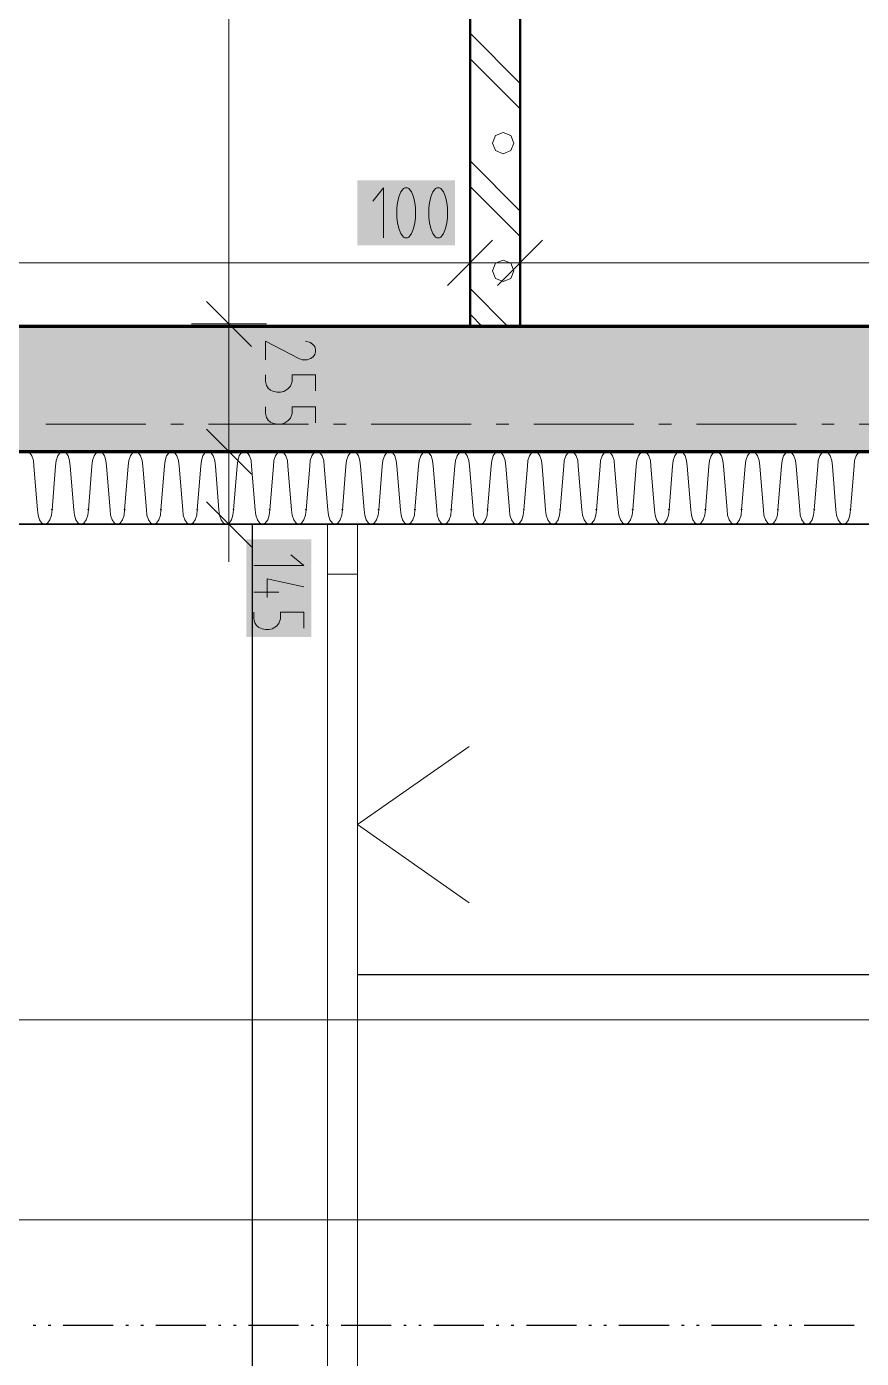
# Model space of a CAD drawing. Header units: millimetres. Extents: x 0 to 594, y 0 to 420.
# Drawn here: x 441.47 to 454.6, y 139.17 to 160.12 of the extents above; entities that cross this region are included whole.
import ezdxf

# ---------------------------------------------------------------- set-up
doc = ezdxf.new("R2010")
doc.units = ezdxf.units.MM
doc.header["$LTSCALE"] = 8
for name, color, linetype in [('PDF_CTU', 7, 'Continuous'), ('PDF_Dokresleni nad rovinou rezu', 7, 'Continuous'), ('PDF_Instalacni prizdivky', 7, 'Continuous'), ('PDF_Koty delkove', 7, 'Continuous'), ('PDF_Obecne 0.15', 7, 'Continuous'), ('PDF_Osy hlavni', 7, 'Continuous'), ('PDF_Steny vnitrni', 7, 'Continuous'), ('PDF_Zamecnicke vyrobky', 7, 'Continuous'), ('PDF_Zatepleni', 7, 'Continuous')]:
    doc.layers.add(name, color=color, linetype=linetype)

msp = doc.modelspace()

# ---------------------------------------------------------------- linework, layer by layer
at = {"layer": 'PDF_CTU', "lineweight": 25}
for points in [[(445.02, 152.291), (445.02, 94.738)], [(468.091, 145.205), (446.673, 145.205)]]:
    msp.add_lwpolyline(points, dxfattribs=at)
at = {"layer": 'PDF_Dokresleni nad rovinou rezu', "lineweight": 25}
for points in [[(441.575, 139.693), (441.614, 139.693)], [(441.811, 139.693), (441.85, 139.693)], [(442.047, 139.693), (442.834, 139.693)], [(443.031, 139.693), (443.071, 139.693)], [(443.268, 139.693), (443.307, 139.693)], [(443.504, 139.693), (444.291, 139.693)], [(444.488, 139.693), (444.527, 139.693)], [(444.724, 139.693), (444.764, 139.693)], [(444.96, 139.693), (445.748, 139.693)], [(445.945, 139.693), (445.984, 139.693)], [(446.181, 139.693), (446.22, 139.693)], [(446.417, 139.693), (447.205, 139.693)], [(447.401, 139.693), (447.441, 139.693)], [(447.638, 139.693), (447.677, 139.693)], [(447.874, 139.693), (448.661, 139.693)], [(448.858, 139.693), (448.897, 139.693)], [(449.094, 139.693), (449.134, 139.693)], [(449.331, 139.693), (450.118, 139.693)], [(450.315, 139.693), (450.354, 139.693)], [(450.551, 139.693), (450.59, 139.693)], [(450.787, 139.693), (451.575, 139.693)], [(451.771, 139.693), (451.811, 139.693)], [(452.008, 139.693), (452.047, 139.693)], [(452.244, 139.693), (453.031, 139.693)], [(453.228, 139.693), (453.268, 139.693)], [(453.464, 139.693), (453.504, 139.693)], [(453.701, 139.693), (454.488, 139.693)]]:
    msp.add_lwpolyline(points, dxfattribs=at)
at = {"layer": 'PDF_Instalacni prizdivky', "lineweight": 50}
msp.add_lwpolyline([(449.232, 171.071), (449.232, 155.402), (448.445, 155.402), (448.445, 171.071)], close=True, dxfattribs=at)
at = {"layer": 'PDF_Instalacni prizdivky', "lineweight": 9}
for points in [[(448.445, 160.012), (449.232, 159.224)], [(448.445, 159.61), (449.232, 158.823)], [(448.445, 158.004), (449.232, 157.217)], [(448.445, 157.602), (449.232, 156.815)], [(448.445, 155.996), (449.039, 155.402)], [(448.445, 155.595), (448.638, 155.402)]]:
    msp.add_lwpolyline(points, dxfattribs=at)
for points in [[(448.967, 158.117), (449.086, 158.166), (449.135, 158.285), (449.086, 158.405), (448.967, 158.454), (448.847, 158.405), (448.798, 158.285), (448.847, 158.166)], [(448.967, 156.109), (449.086, 156.158), (449.135, 156.278), (449.086, 156.397), (448.967, 156.446), (448.847, 156.397), (448.798, 156.278), (448.847, 156.158)]]:
    msp.add_lwpolyline(points, close=True, dxfattribs=at)
at = {"layer": 'PDF_Koty delkove', "lineweight": 18}
for points in [[(444.652, 151.701), (444.652, 152.291), (444.652, 153.433), (444.652, 155.441), (444.652, 174.221), (444.652, 190.126), (444.652, 190.913), (444.652, 200.953), (444.652, 202.921), (444.652, 206.937), (444.652, 208.118), (444.652, 208.63), (444.652, 250.48), (444.652, 250.992), (444.652, 252.606), (444.652, 275.756), (444.652, 276.386), (444.652, 282.456), (444.652, 299.653), (444.652, 301.622), (444.652, 302.213)], [(447.083, 156.795), (447.083, 157.582), (446.915, 157.373)], [(447.524, 157.517), (447.482, 157.57), (447.461, 157.582), (447.419, 157.582), (447.398, 157.57), (447.356, 157.517), (447.325, 157.438), (447.303, 157.346), (447.293, 157.268), (447.293, 157.111), (447.303, 157.032), (447.325, 156.94), (447.356, 156.861), (447.398, 156.808), (447.419, 156.795), (447.461, 156.795), (447.482, 156.808), (447.524, 156.861), (447.555, 156.94), (447.576, 157.032), (447.587, 157.111)], [(447.587, 157.111), (447.587, 157.268), (447.576, 157.346), (447.555, 157.438), (447.524, 157.517)], [(448.445, 155.811), (448.445, 156.401), (448.445, 156.992)], [(449.232, 155.811), (449.232, 156.401), (449.232, 156.992)], [(448.091, 156.047), (448.799, 156.756)], [(448.878, 156.047), (449.587, 156.756)], [(398.051, 156.401), (400.414, 156.401), (421.201, 156.401), (423.563, 156.401), (448.445, 156.401), (449.232, 156.401), (462.224, 156.401), (463.012, 156.401), (466.161, 156.401)], [(444.298, 155.795), (445.006, 155.087)], [(444.062, 155.441), (444.652, 155.441), (445.243, 155.441)], [(445.227, 154.874), (445.227, 155.168), (445.752, 154.895), (445.805, 154.874), (445.884, 154.874), (445.936, 154.895), (445.975, 154.926), (446.002, 154.958), (446.015, 155), (446.015, 155.041), (446.002, 155.084), (445.975, 155.115), (445.936, 155.147)], [(445.936, 155.147), (445.858, 155.168)], [(446.015, 154.391), (446.015, 154.643), (445.648, 154.643), (445.648, 154.537), (445.621, 154.464), (445.581, 154.422), (445.516, 154.381), (445.464, 154.37), (445.411, 154.37), (445.359, 154.381), (445.307, 154.401), (445.267, 154.433), (445.241, 154.475), (445.227, 154.537), (445.227, 154.643)], [(446.015, 153.887), (446.015, 154.139), (445.648, 154.139), (445.648, 154.034), (445.621, 153.96), (445.581, 153.918), (445.516, 153.877), (445.464, 153.866), (445.411, 153.866), (445.359, 153.877), (445.307, 153.897), (445.267, 153.929), (445.241, 153.971), (445.227, 154.034), (445.227, 154.139)], [(444.298, 153.787), (445.006, 153.079)], [(444.652, 153.433), (444.062, 153.433)], [(444.652, 153.433), (445.243, 153.433)], [(444.298, 152.646), (445.006, 151.937)], [(444.062, 152.291), (444.652, 152.291), (445.243, 152.291)], [(445.046, 151.643), (445.833, 151.643), (445.624, 151.81)], [(445.256, 151.139), (445.256, 151.433), (445.833, 151.307)], [(445.046, 151.223), (445.439, 151.223)], [(445.833, 150.656), (445.833, 150.908), (445.466, 150.908), (445.466, 150.803), (445.439, 150.73), (445.4, 150.687), (445.335, 150.646), (445.283, 150.635), (445.23, 150.635), (445.177, 150.646), (445.125, 150.667), (445.086, 150.698), (445.059, 150.74), (445.046, 150.803), (445.046, 150.908)], [(97.776, 144.499), (100.65, 144.499), (151.201, 144.499), (200.807, 144.499), (250.414, 144.499), (300.02, 144.499), (348.445, 144.499), (398.051, 144.499), (461.791, 144.499)], [(97.776, 141.35), (100.65, 141.35), (150.02, 141.35), (152.382, 141.35), (199.823, 141.35), (201.792, 141.35), (249.233, 141.35), (251.595, 141.35), (298.839, 141.35), (301.201, 141.35), (348.445, 141.35), (350.807, 141.35), (398.051, 141.35), (469.272, 141.35)]]:
    msp.add_lwpolyline(points, dxfattribs=at)
msp.add_lwpolyline([(448.091, 157.111), (448.091, 157.268), (448.08, 157.346), (448.059, 157.438), (448.028, 157.517), (447.986, 157.57), (447.965, 157.582), (447.923, 157.582), (447.902, 157.57), (447.86, 157.517), (447.829, 157.438), (447.807, 157.346), (447.797, 157.268), (447.797, 157.111), (447.807, 157.032), (447.829, 156.94), (447.86, 156.861), (447.902, 156.808), (447.923, 156.795), (447.965, 156.795), (447.986, 156.808), (448.028, 156.861), (448.059, 156.94), (448.08, 157.032)], close=True, dxfattribs=at)
at = {"layer": 'PDF_Koty delkove', "color": 7, "lineweight": 18, "true_color": 0xffffff, "transparency": 33554559}
for points in [[(446.671, 156.677), (448.209, 156.677), (446.671, 157.7), (448.209, 157.7)], [(445.109, 155.286), (445.109, 153.748), (446.133, 155.286), (446.133, 153.748)], [(444.928, 152.055), (444.928, 150.517), (445.951, 152.055), (445.951, 150.517)]]:
    msp.add_solid(points, dxfattribs=at)
at = {"layer": 'PDF_Obecne 0.15', "lineweight": 9}
msp.add_lwpolyline([(446.201, 152.291), (446.201, 94.738)], dxfattribs=at)
at = {"layer": 'PDF_Osy hlavni', "lineweight": 18}
for points in [[(441.771, 153.866), (443.346, 153.866)], [(443.74, 153.866), (443.937, 153.866)], [(444.331, 153.866), (445.905, 153.866)], [(446.299, 153.866), (446.496, 153.866)], [(446.89, 153.866), (448.464, 153.866)], [(448.858, 153.866), (449.055, 153.866)], [(449.449, 153.866), (451.023, 153.866)], [(451.417, 153.866), (451.614, 153.866)], [(452.008, 153.866), (453.582, 153.866)], [(453.976, 153.866), (454.173, 153.866)], [(454.567, 153.866), (456.142, 153.866)]]:
    msp.add_lwpolyline(points, dxfattribs=at)
at = {"layer": 'PDF_Steny vnitrni', "lineweight": 70}
for points in [[(398.051, 155.402), (398.051, 155.402), (398.051, 153.433), (466.161, 153.433), (468.13, 153.433), (468.13, 202.921), (466.161, 202.921), (455.177, 202.921), (453.996, 202.921), (441.476, 202.921), (441.476, 202.724), (441.476, 200.953), (466.161, 200.953)], [(466.161, 200.953), (466.161, 186.976), (466.161, 186.189), (466.161, 155.402), (463.012, 155.402), (462.224, 155.402), (449.232, 155.402), (448.445, 155.402), (423.563, 155.402)]]:
    msp.add_lwpolyline(points, dxfattribs=at)
at = {"layer": 'PDF_Steny vnitrni', "color": 9, "lineweight": 9, "true_color": 0xc0c0c0, "transparency": 33554559}
msp.add_solid([(398.051, 153.433), (466.161, 153.433), (398.051, 155.402), (466.161, 155.402)], dxfattribs=at)
at = {"layer": 'PDF_Zamecnicke vyrobky', "lineweight": 18}
msp.add_lwpolyline([(446.201, 151.504), (446.201, 152.291), (446.673, 152.291), (446.673, 151.504)], close=True, dxfattribs=at)
for points in [[(446.673, 152.291), (446.673, 105.047), (446.673, 94.738)], [(448.431, 146.339), (446.673, 147.567), (448.431, 148.795)]]:
    msp.add_lwpolyline(points, dxfattribs=at)
at = {"layer": 'PDF_Zatepleni', "lineweight": 35}
msp.add_lwpolyline([(468.13, 153.433), (466.161, 153.433), (398.051, 153.433), (398.051, 152.291), (469.272, 152.291), (469.272, 153.433)], dxfattribs=at)
at = {"layer": 'PDF_Zatepleni', "lineweight": 9}
for points in [[(441.585, 153.205), (441.576, 153.293), (441.552, 153.367), (441.514, 153.417), (441.482, 153.433)], [(442.029, 153.433), (441.997, 153.417), (441.96, 153.367), (441.935, 153.293), (441.927, 153.205)], [(442.156, 153.205), (442.147, 153.293), (442.122, 153.367), (442.085, 153.417), (442.053, 153.433)], [(442.6, 153.433), (442.568, 153.417), (442.531, 153.367), (442.506, 153.293), (442.497, 153.205)], [(442.727, 153.205), (442.718, 153.293), (442.693, 153.367), (442.656, 153.417), (442.624, 153.433)], [(443.171, 153.433), (443.139, 153.417), (443.102, 153.367), (443.077, 153.293), (443.068, 153.205)], [(443.298, 153.205), (443.289, 153.293), (443.264, 153.367), (443.227, 153.417), (443.195, 153.433)], [(443.742, 153.433), (443.71, 153.417), (443.673, 153.367), (443.648, 153.293), (443.639, 153.205)], [(443.869, 153.205), (443.86, 153.293), (443.835, 153.367), (443.798, 153.417), (443.766, 153.433)], [(444.313, 153.433), (444.281, 153.417), (444.244, 153.367), (444.219, 153.293), (444.21, 153.205)], [(444.439, 153.205), (444.431, 153.293), (444.406, 153.367), (444.369, 153.417), (444.337, 153.433)], [(444.884, 153.433), (444.852, 153.417), (444.814, 153.367), (444.79, 153.293), (444.781, 153.205)], [(445.01, 153.205), (445.002, 153.293), (444.977, 153.367), (444.939, 153.417), (444.908, 153.433)], [(445.454, 153.433), (445.423, 153.417), (445.385, 153.367), (445.36, 153.293), (445.352, 153.205)], [(445.548, 153.367), (445.51, 153.417), (445.478, 153.433)], [(445.581, 153.205), (445.572, 153.293), (445.548, 153.367)], [(446.025, 153.433), (445.993, 153.417), (445.956, 153.367), (445.931, 153.293), (445.923, 153.205)], [(446.152, 153.205), (446.143, 153.293), (446.118, 153.367), (446.081, 153.417), (446.049, 153.433)], [(446.596, 153.433), (446.564, 153.417), (446.527, 153.367), (446.502, 153.293), (446.493, 153.205)], [(446.723, 153.205), (446.714, 153.293), (446.689, 153.367), (446.652, 153.417), (446.62, 153.433)], [(447.167, 153.433), (447.135, 153.417), (447.098, 153.367), (447.073, 153.293), (447.064, 153.205)], [(447.294, 153.205), (447.285, 153.293), (447.26, 153.367), (447.223, 153.417), (447.191, 153.433)], [(447.738, 153.433), (447.706, 153.417), (447.669, 153.367), (447.644, 153.293), (447.635, 153.205)], [(447.865, 153.205), (447.856, 153.293), (447.831, 153.367), (447.794, 153.417), (447.762, 153.433)], [(448.309, 153.433), (448.277, 153.417), (448.24, 153.367), (448.215, 153.293), (448.206, 153.205)], [(448.436, 153.205), (448.427, 153.293), (448.402, 153.367), (448.365, 153.417), (448.333, 153.433)], [(448.88, 153.433), (448.848, 153.417), (448.81, 153.367), (448.786, 153.293), (448.777, 153.205)], [(449.006, 153.205), (448.998, 153.293), (448.973, 153.367), (448.936, 153.417), (448.904, 153.433)], [(449.451, 153.433), (449.419, 153.417), (449.381, 153.367), (449.356, 153.293), (449.348, 153.205)], [(449.577, 153.205), (449.569, 153.293), (449.544, 153.367), (449.506, 153.417), (449.474, 153.433)], [(450.021, 153.433), (449.989, 153.417), (449.952, 153.367), (449.927, 153.293), (449.919, 153.205)], [(450.148, 153.205), (450.139, 153.293), (450.115, 153.367), (450.077, 153.417), (450.045, 153.433)], [(450.592, 153.433), (450.56, 153.417), (450.523, 153.367), (450.498, 153.293), (450.49, 153.205)], [(450.719, 153.205), (450.71, 153.293), (450.685, 153.367), (450.648, 153.417), (450.616, 153.433)], [(451.163, 153.433), (451.131, 153.417), (451.094, 153.367), (451.069, 153.293), (451.06, 153.205)], [(451.29, 153.205), (451.281, 153.293), (451.256, 153.367), (451.219, 153.417), (451.187, 153.433)], [(451.734, 153.433), (451.702, 153.417), (451.665, 153.367), (451.64, 153.293), (451.631, 153.205)], [(451.861, 153.205), (451.852, 153.293), (451.827, 153.367), (451.79, 153.417), (451.758, 153.433)], [(452.305, 153.433), (452.273, 153.417), (452.236, 153.367), (452.211, 153.293), (452.202, 153.205)], [(452.432, 153.205), (452.423, 153.293), (452.398, 153.367), (452.361, 153.417), (452.329, 153.433)], [(452.876, 153.433), (452.844, 153.417), (452.807, 153.367), (452.782, 153.293), (452.773, 153.205)], [(453.002, 153.205), (452.994, 153.293), (452.969, 153.367), (452.932, 153.417), (452.9, 153.433)], [(453.447, 153.433), (453.415, 153.417), (453.377, 153.367), (453.353, 153.293), (453.344, 153.205)], [(453.573, 153.205), (453.565, 153.293), (453.54, 153.367), (453.502, 153.417), (453.471, 153.433)], [(453.948, 153.367), (453.923, 153.293), (453.915, 153.205)], [(454.017, 153.433), (453.986, 153.417), (453.948, 153.367)], [(454.144, 153.205), (454.135, 153.293), (454.111, 153.367), (454.073, 153.417), (454.041, 153.433)], [(454.588, 153.433), (454.556, 153.417), (454.519, 153.367), (454.494, 153.293), (454.486, 153.205)], [(441.585, 153.205), (441.642, 152.52), (441.65, 152.432), (441.675, 152.358), (441.712, 152.309), (441.756, 152.291)], [(441.927, 153.205), (441.87, 152.52)], [(441.927, 153.205), (441.927, 153.205)], [(442.213, 152.52), (442.156, 153.205)], [(442.497, 153.205), (442.441, 152.52)], [(442.497, 153.205), (442.497, 153.205)], [(442.783, 152.52), (442.727, 153.205)], [(443.068, 153.205), (443.012, 152.52)], [(443.068, 153.205), (443.068, 153.205)], [(443.354, 152.52), (443.298, 153.205)], [(443.639, 153.205), (443.583, 152.52)], [(443.639, 153.205), (443.639, 153.205)], [(443.925, 152.52), (443.869, 153.205)], [(444.21, 153.205), (444.153, 152.52)], [(444.21, 153.205), (444.21, 153.205)], [(444.496, 152.52), (444.439, 153.205)], [(444.781, 153.205), (444.724, 152.52)], [(444.781, 153.205), (444.781, 153.205)], [(445.067, 152.52), (445.01, 153.205)], [(445.352, 153.205), (445.295, 152.52)], [(445.352, 153.205), (445.352, 153.205)], [(445.638, 152.52), (445.581, 153.205)], [(445.923, 153.205), (445.866, 152.52)], [(445.923, 153.205), (445.923, 153.205)], [(446.209, 152.52), (446.152, 153.205)], [(446.493, 153.205), (446.437, 152.52)], [(446.493, 153.205), (446.493, 153.205)], [(446.723, 153.205), (446.779, 152.52), (446.788, 152.432), (446.813, 152.358), (446.85, 152.309), (446.894, 152.291)], [(447.064, 153.205), (447.008, 152.52)], [(447.064, 153.205), (447.064, 153.205)], [(447.35, 152.52), (447.294, 153.205)], [(447.635, 153.205), (447.579, 152.52)], [(447.635, 153.205), (447.635, 153.205)], [(447.921, 152.52), (447.865, 153.205)], [(448.206, 153.205), (448.15, 152.52)], [(448.206, 153.205), (448.206, 153.205)], [(448.492, 152.52), (448.436, 153.205)], [(448.777, 153.205), (448.72, 152.52)], [(448.777, 153.205), (448.777, 153.205)], [(449.063, 152.52), (449.006, 153.205)], [(449.348, 153.205), (449.291, 152.52)], [(449.348, 153.205), (449.348, 153.205)], [(449.634, 152.52), (449.577, 153.205)], [(449.919, 153.205), (449.862, 152.52)], [(449.919, 153.205), (449.919, 153.205)], [(450.205, 152.52), (450.148, 153.205)], [(450.49, 153.205), (450.433, 152.52)], [(450.49, 153.205), (450.49, 153.205)], [(450.775, 152.52), (450.719, 153.205)], [(451.06, 153.205), (451.004, 152.52)], [(451.06, 153.205), (451.06, 153.205)], [(451.346, 152.52), (451.29, 153.205)], [(451.631, 153.205), (451.575, 152.52)], [(451.631, 153.205), (451.631, 153.205)], [(451.917, 152.52), (451.861, 153.205)], [(452.202, 153.205), (452.146, 152.52)], [(452.202, 153.205), (452.202, 153.205)], [(452.488, 152.52), (452.432, 153.205)], [(452.773, 153.205), (452.716, 152.52)], [(452.773, 153.205), (452.773, 153.205)], [(453.059, 152.52), (453.002, 153.205)], [(453.344, 153.205), (453.287, 152.52)], [(453.344, 153.205), (453.344, 153.205)], [(453.63, 152.52), (453.573, 153.205)], [(453.915, 153.205), (453.858, 152.52)], [(453.915, 153.205), (453.915, 153.205)], [(454.201, 152.52), (454.144, 153.205)], [(454.486, 153.205), (454.429, 152.52)], [(454.486, 153.205), (454.486, 153.205)], [(441.756, 152.291), (441.8, 152.309), (441.837, 152.358), (441.861, 152.432), (441.87, 152.52)], [(442.213, 152.52), (442.221, 152.432), (442.246, 152.358), (442.283, 152.309), (442.327, 152.291)], [(442.327, 152.291), (442.37, 152.309), (442.407, 152.358), (442.432, 152.432), (442.441, 152.52)], [(442.783, 152.52), (442.792, 152.432), (442.817, 152.358), (442.854, 152.309), (442.898, 152.291)], [(442.898, 152.291), (442.941, 152.309), (442.978, 152.358), (443.003, 152.432), (443.012, 152.52)], [(443.354, 152.52), (443.363, 152.432), (443.388, 152.358), (443.425, 152.309), (443.468, 152.291)], [(443.468, 152.291), (443.512, 152.309), (443.549, 152.358), (443.574, 152.432), (443.583, 152.52)], [(443.925, 152.52), (443.934, 152.432), (443.959, 152.358), (443.996, 152.309), (444.039, 152.291)], [(444.039, 152.291), (444.083, 152.309), (444.12, 152.358), (444.145, 152.432), (444.153, 152.52)], [(444.496, 152.52), (444.505, 152.432), (444.529, 152.358), (444.566, 152.309), (444.61, 152.291)], [(444.61, 152.291), (444.654, 152.309), (444.691, 152.358), (444.716, 152.432), (444.724, 152.52)], [(445.067, 152.52), (445.076, 152.432), (445.1, 152.358), (445.137, 152.309), (445.181, 152.291)], [(445.181, 152.291), (445.225, 152.309), (445.262, 152.358), (445.286, 152.432), (445.295, 152.52)], [(445.638, 152.52), (445.646, 152.432), (445.671, 152.358), (445.708, 152.309), (445.752, 152.291)], [(445.752, 152.291), (445.796, 152.309), (445.833, 152.358), (445.857, 152.432), (445.866, 152.52)], [(446.209, 152.52), (446.217, 152.432), (446.242, 152.358), (446.279, 152.309), (446.323, 152.291)], [(446.323, 152.291), (446.366, 152.309), (446.403, 152.358), (446.428, 152.432), (446.437, 152.52)], [(446.894, 152.291), (446.937, 152.309), (446.974, 152.358), (446.999, 152.432), (447.008, 152.52)], [(447.35, 152.52), (447.359, 152.432), (447.384, 152.358), (447.421, 152.309), (447.464, 152.291)], [(447.464, 152.291), (447.508, 152.309), (447.545, 152.358), (447.57, 152.432), (447.579, 152.52)], [(447.921, 152.52), (447.93, 152.432), (447.955, 152.358), (447.992, 152.309), (448.035, 152.291)], [(448.035, 152.291), (448.079, 152.309), (448.116, 152.358), (448.141, 152.432), (448.15, 152.52)], [(448.492, 152.52), (448.501, 152.432)], [(448.606, 152.291), (448.65, 152.309), (448.687, 152.358), (448.712, 152.432), (448.72, 152.52)], [(449.063, 152.52), (449.072, 152.432), (449.096, 152.358), (449.133, 152.309), (449.177, 152.291)], [(449.177, 152.291), (449.221, 152.309), (449.258, 152.358), (449.283, 152.432), (449.291, 152.52)], [(449.634, 152.52), (449.642, 152.432), (449.667, 152.358), (449.704, 152.309), (449.748, 152.291)], [(449.748, 152.291), (449.792, 152.309), (449.829, 152.358), (449.853, 152.432), (449.862, 152.52)], [(450.205, 152.52), (450.213, 152.432), (450.238, 152.358), (450.275, 152.309), (450.319, 152.291)], [(450.319, 152.291), (450.362, 152.309), (450.4, 152.358), (450.424, 152.432), (450.433, 152.52)], [(450.775, 152.52), (450.784, 152.432), (450.809, 152.358), (450.846, 152.309), (450.89, 152.291)], [(450.89, 152.291), (450.933, 152.309), (450.97, 152.358), (450.995, 152.432), (451.004, 152.52)], [(451.346, 152.52), (451.355, 152.432), (451.38, 152.358), (451.417, 152.309), (451.461, 152.291)], [(451.461, 152.291), (451.504, 152.309), (451.541, 152.358), (451.566, 152.432), (451.575, 152.52)], [(451.917, 152.52), (451.926, 152.432), (451.951, 152.358), (451.988, 152.309), (452.031, 152.291)], [(452.031, 152.291), (452.075, 152.309), (452.112, 152.358), (452.137, 152.432), (452.146, 152.52)], [(452.488, 152.52), (452.497, 152.432), (452.522, 152.358), (452.559, 152.309), (452.602, 152.291)], [(452.602, 152.291), (452.646, 152.309), (452.683, 152.358), (452.708, 152.432), (452.716, 152.52)], [(453.059, 152.52), (453.068, 152.432), (453.092, 152.358), (453.129, 152.309), (453.173, 152.291)], [(453.173, 152.291), (453.217, 152.309), (453.254, 152.358), (453.279, 152.432), (453.287, 152.52)], [(453.63, 152.52), (453.639, 152.432), (453.663, 152.358), (453.7, 152.309), (453.744, 152.291)], [(453.744, 152.291), (453.788, 152.309), (453.825, 152.358), (453.849, 152.432), (453.858, 152.52)], [(454.201, 152.52), (454.209, 152.432), (454.234, 152.358), (454.271, 152.309), (454.315, 152.291)], [(454.315, 152.291), (454.359, 152.309), (454.396, 152.358), (454.42, 152.432), (454.429, 152.52)], [(444.039, 152.291), (444.039, 152.291)], [(448.501, 152.432), (448.525, 152.358), (448.563, 152.309), (448.606, 152.291)], [(449.748, 152.291), (449.748, 152.291)]]:
    msp.add_lwpolyline(points, dxfattribs=at)
at = {"layer": 'PDF_Zatepleni', "lineweight": 9, "transparency": 33554559}
for points in [[(441.87, 152.537), (441.888, 152.52), (441.852, 152.52), (441.87, 152.502)], [(442.441, 152.537), (442.459, 152.52), (442.423, 152.52), (442.441, 152.502)], [(443.012, 152.537), (443.029, 152.52), (442.994, 152.52), (443.012, 152.502)], [(443.583, 152.537), (443.6, 152.52), (443.565, 152.52), (443.583, 152.502)], [(444.153, 152.537), (444.171, 152.52), (444.136, 152.52), (444.153, 152.502)], [(444.724, 152.537), (444.742, 152.52), (444.707, 152.52), (444.724, 152.502)], [(445.295, 152.537), (445.313, 152.52), (445.277, 152.52), (445.295, 152.502)], [(445.866, 152.537), (445.884, 152.52), (445.848, 152.52), (445.866, 152.502)], [(446.437, 152.537), (446.455, 152.52), (446.419, 152.52), (446.437, 152.502)], [(447.008, 152.537), (447.025, 152.52), (446.99, 152.52), (447.008, 152.502)], [(447.579, 152.537), (447.596, 152.52), (447.561, 152.52), (447.579, 152.502)], [(448.15, 152.537), (448.167, 152.52), (448.132, 152.52), (448.15, 152.502)], [(448.72, 152.537), (448.738, 152.52), (448.703, 152.52), (448.72, 152.502)], [(449.291, 152.537), (449.309, 152.52), (449.274, 152.52), (449.291, 152.502)], [(449.862, 152.537), (449.88, 152.52), (449.844, 152.52), (449.862, 152.502)], [(450.433, 152.537), (450.451, 152.52), (450.415, 152.52), (450.433, 152.502)], [(451.004, 152.537), (451.022, 152.52), (450.986, 152.52), (451.004, 152.502)], [(451.575, 152.537), (451.592, 152.52), (451.557, 152.52), (451.575, 152.502)], [(452.146, 152.537), (452.163, 152.52), (452.128, 152.52), (452.146, 152.502)], [(452.716, 152.537), (452.734, 152.52), (452.699, 152.52), (452.716, 152.502)], [(453.287, 152.537), (453.305, 152.52), (453.27, 152.52), (453.287, 152.502)], [(453.858, 152.537), (453.876, 152.52), (453.84, 152.52), (453.858, 152.502)], [(454.429, 152.537), (454.447, 152.52), (454.411, 152.52), (454.429, 152.502)]]:
    msp.add_solid(points, dxfattribs=at)

doc.saveas('drawing.dxf')
